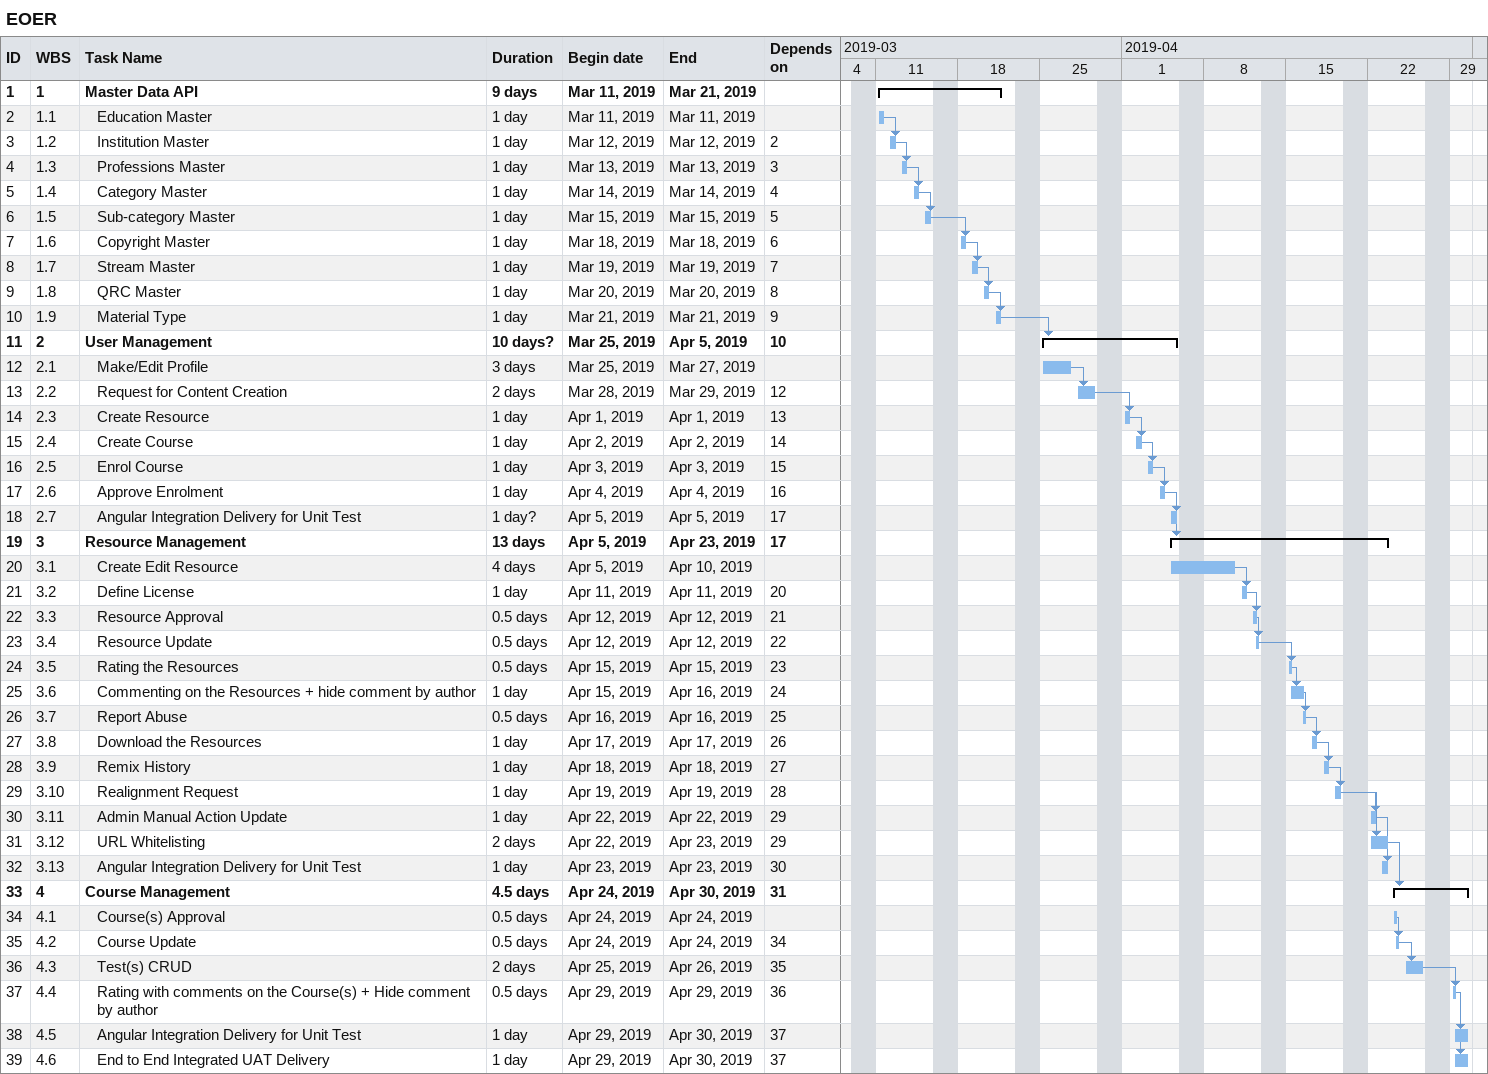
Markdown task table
EOER

| ID | WBS | Task | Duration | Start | Finish | Predecessors |
|---|---|---|---|---|---|---|
| 1 | 1 | **Master Data API** | 9d | 2019-03-11 | 2019-03-21 |  |
| 2 | 1.1 | Education Master | 1d | 2019-03-11 | 2019-03-11 |  |
| 3 | 1.2 | Institution Master | 1d | 2019-03-12 | 2019-03-12 | 2 |
| 4 | 1.3 | Professions Master | 1d | 2019-03-13 | 2019-03-13 | 3 |
| 5 | 1.4 | Category Master | 1d | 2019-03-14 | 2019-03-14 | 4 |
| 6 | 1.5 | Sub-category Master | 1d | 2019-03-15 | 2019-03-15 | 5 |
| 7 | 1.6 | Copyright Master | 1d | 2019-03-18 | 2019-03-18 | 6 |
| 8 | 1.7 | Stream Master | 1d | 2019-03-19 | 2019-03-19 | 7 |
| 9 | 1.8 | QRC Master | 1d | 2019-03-20 | 2019-03-20 | 8 |
| 10 | 1.9 | Material Type | 1d | 2019-03-21 | 2019-03-21 | 9 |
| 11 | 2 | **User Management** | 10d? | 2019-03-25 | 2019-04-05 | 10 |
| 12 | 2.1 | Make/Edit Profile | 3d | 2019-03-25 | 2019-03-27 |  |
| 13 | 2.2 | Request for Content Creation | 2d | 2019-03-28 | 2019-03-29 | 12 |
| 14 | 2.3 | Create Resource | 1d | 2019-04-01 | 2019-04-01 | 13 |
| 15 | 2.4 | Create Course | 1d | 2019-04-02 | 2019-04-02 | 14 |
| 16 | 2.5 | Enrol Course | 1d | 2019-04-03 | 2019-04-03 | 15 |
| 17 | 2.6 | Approve Enrolment | 1d | 2019-04-04 | 2019-04-04 | 16 |
| 18 | 2.7 | Angular Integration Delivery for Unit Test | 1d? | 2019-04-05 | 2019-04-05 | 17 |
| 19 | 3 | **Resource Management** | 13d | 2019-04-05 | 2019-04-23 | 17 |
| 20 | 3.1 | Create Edit Resource | 4d | 2019-04-05 | 2019-04-10 |  |
| 21 | 3.2 | Define License | 1d | 2019-04-11 | 2019-04-11 | 20 |
| 22 | 3.3 | Resource Approval | 0.5d | 2019-04-12 | 2019-04-12 | 21 |
| 23 | 3.4 | Resource Update | 0.5d | 2019-04-12 | 2019-04-12 | 22 |
| 24 | 3.5 | Rating the Resources | 0.5d | 2019-04-15 | 2019-04-15 | 23 |
| 25 | 3.6 | Commenting on the Resources + hide comment by author | 1d | 2019-04-15 | 2019-04-16 | 24 |
| 26 | 3.7 | Report Abuse | 0.5d | 2019-04-16 | 2019-04-16 | 25 |
| 27 | 3.8 | Download the Resources | 1d | 2019-04-17 | 2019-04-17 | 26 |
| 28 | 3.9 | Remix History | 1d | 2019-04-18 | 2019-04-18 | 27 |
| 29 | 3.10 | Realignment Request | 1d | 2019-04-19 | 2019-04-19 | 28 |
| 30 | 3.11 | Admin Manual Action Update | 1d | 2019-04-22 | 2019-04-22 | 29 |
| 31 | 3.12 | URL Whitelisting | 2d | 2019-04-22 | 2019-04-23 | 29 |
| 32 | 3.13 | Angular Integration Delivery for Unit Test | 1d | 2019-04-23 | 2019-04-23 | 30 |
| 33 | 4 | **Course Management** | 4.5d | 2019-04-24 | 2019-04-30 | 31 |
| 34 | 4.1 | Course(s) Approval | 0.5d | 2019-04-24 | 2019-04-24 |  |
| 35 | 4.2 | Course Update | 0.5d | 2019-04-24 | 2019-04-24 | 34 |
| 36 | 4.3 | Test(s) CRUD | 2d | 2019-04-25 | 2019-04-26 | 35 |
| 37 | 4.4 | Rating with comments on the Course(s) + Hide comment by author | 0.5d | 2019-04-29 | 2019-04-29 | 36 |
| 38 | 4.5 | Angular Integration Delivery for Unit Test | 1d | 2019-04-29 | 2019-04-30 | 37 |
| 39 | 4.6 | End to End Integrated UAT Delivery | 1d | 2019-04-29 | 2019-04-30 | 37 |
